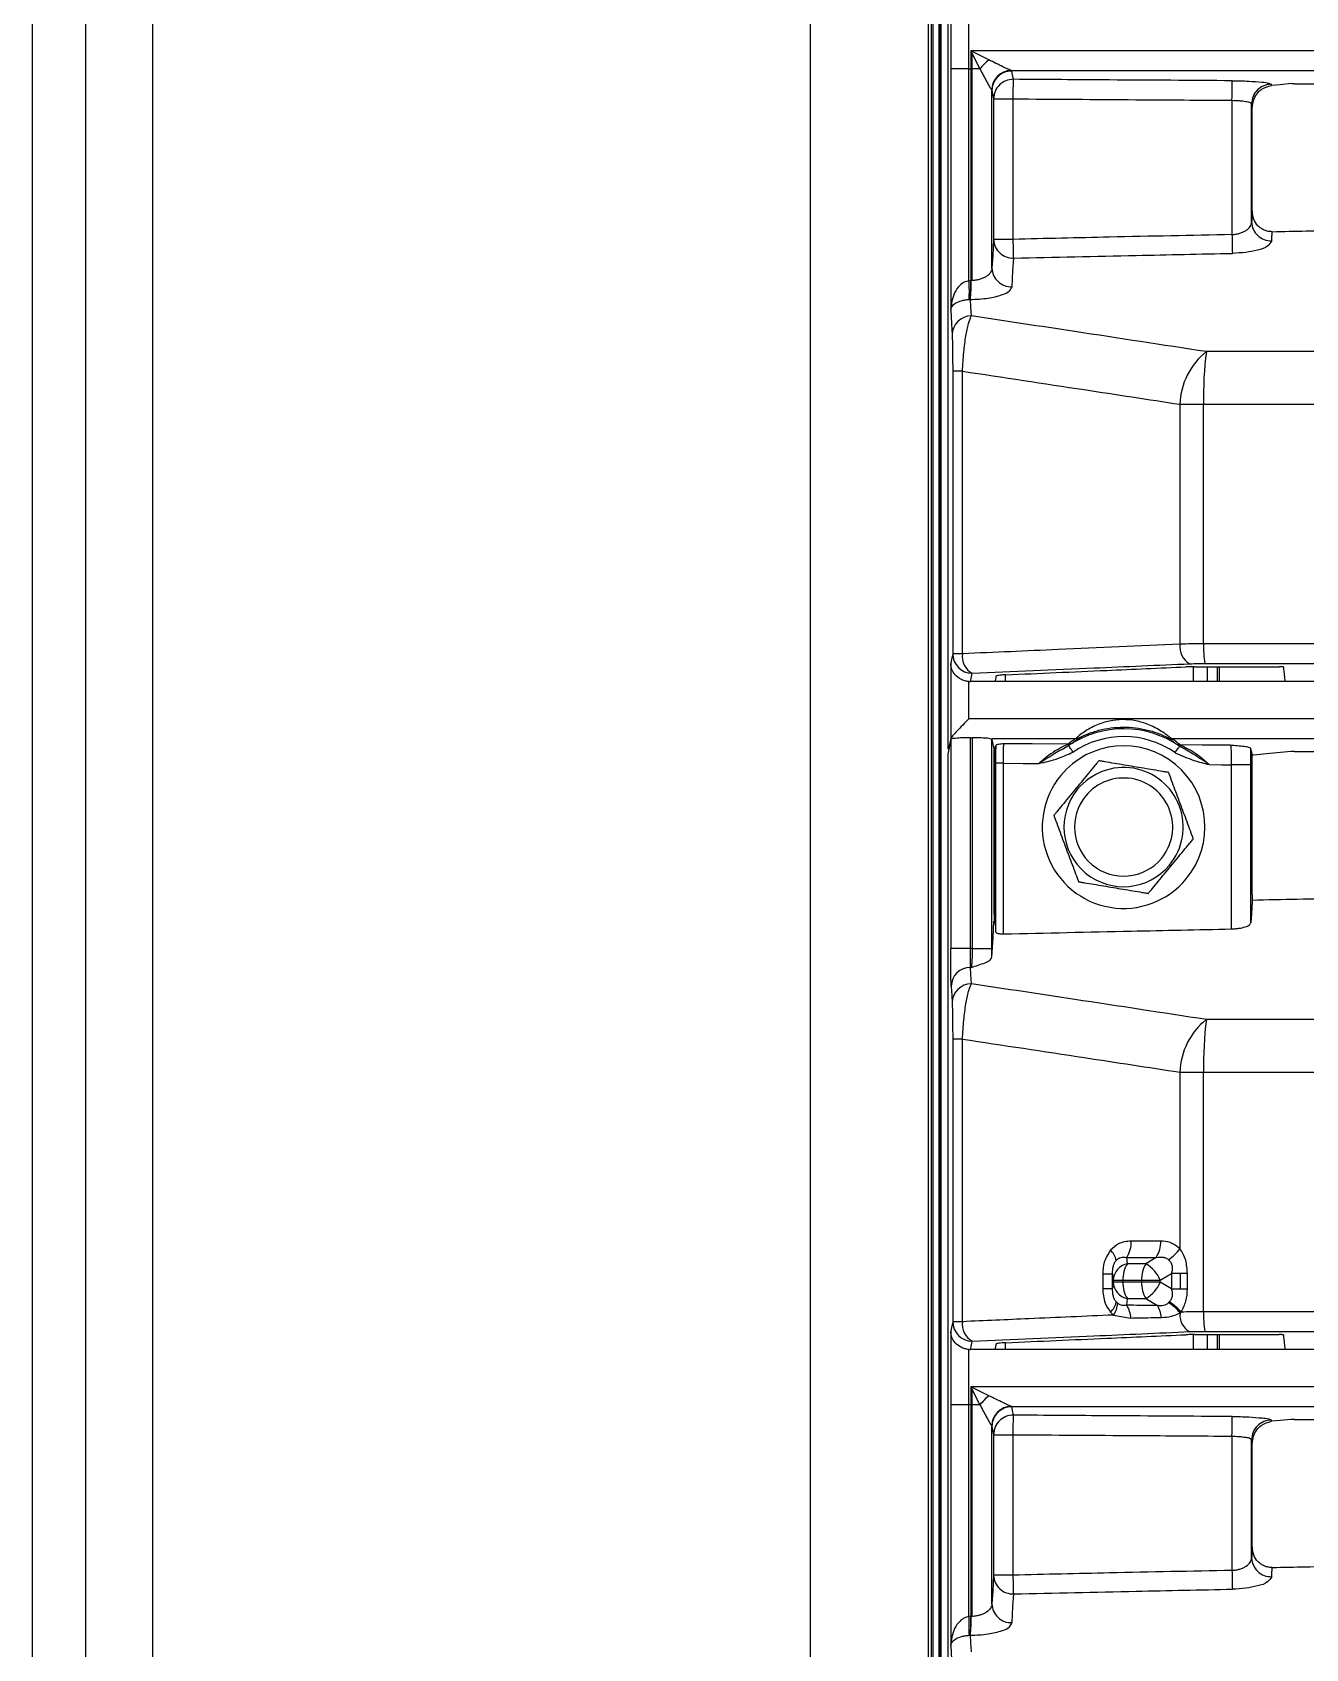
# Model space of a CAD drawing. Header units: millimetres. Extents: x -356 to 237, y 0 to 365.
# Drawn here: x 109.955 to 113.196, y 17.627 to 21.741 of the extents above; entities that cross this region are included whole.
import ezdxf

# ---------------------------------------------------------------- set-up
doc = ezdxf.new("R2010")
doc.units = ezdxf.units.MM

msp = doc.modelspace()

# ---------------------------------------------------------------- linework, layer by layer
at = {"color": 7, "linetype": 'Continuous', "lineweight": 25}
for p, q in [((111.9359, 10.1015), (111.9359, 24.613)), ((112.2351, 24.613), (112.2351, 10.1015)), ((112.2436, 10.1015), (112.2436, 24.613)), ((112.2437, 10.1015), (112.2437, 24.613)), ((112.2477, 10.1015), (112.2477, 24.613)), ((112.2627, 24.613), (112.2627, 10.1015)), ((112.2652, 10.1015), (112.2652, 24.613)), ((112.2654, 10.1015), (112.2654, 24.613)), ((112.2675, 24.4127), (112.2675, 10.1015)), ((112.2852, 24.4118), (112.2852, 19.9184)), ((110.2612, 24.1694), (110.2612, 10.1015)), ((110.0916, 10.1015), (110.0916, 24.1081)), ((109.9553, 24.103), (109.9553, 10.1015)), ((109.9553, 24.103), (109.9553, 10.1015)), ((112.2927, 21.8345), (112.2927, 21.6482)), ((112.3388, 21.6482), (112.3388, 21.7889)), ((112.3438, 21.694), (112.3438, 21.6482)), ((112.3899, 21.6711), (112.3438, 21.694)), ((112.3438, 21.694), (112.3477, 21.6863)), ((112.3477, 21.6863), (112.3671, 21.6482)), ((112.3477, 21.6482), (112.3477, 21.6863)), ((112.2927, 21.6482), (112.2927, 21.0352)), ((112.3388, 21.6482), (112.2927, 21.6482)), ((112.3388, 21.6482), (112.3438, 21.6482)), ((112.3388, 21.1091), (112.3388, 21.6482)), ((112.3477, 21.6482), (112.3438, 21.6482)), ((112.3438, 21.6482), (112.3438, 21.1093)), ((112.3671, 21.6482), (112.3477, 21.6482)), ((112.3477, 21.1094), (112.3477, 21.6482)), ((113.1681, 21.6106), (118.7045, 21.6106)), ((112.3977, 21.1414), (112.3977, 21.5931)), ((112.4019, 21.572), (112.4019, 21.2145)), ((112.4019, 21.572), (112.4519, 21.572)), ((112.4519, 21.2145), (112.4519, 21.572)), ((113.0086, 21.5684), (113.0086, 21.2267)), ((113.0586, 21.2585), (113.0586, 21.5592)), ((113.0602, 21.5513), (113.063, 21.568)), ((113.0602, 21.2859), (113.0602, 21.5513)), ((112.4519, 21.2145), (112.4019, 21.2145)), ((112.3477, 21.1094), (112.3447, 21.1094)), ((112.3227, 20.8789), (112.2977, 20.8789)), ((112.2977, 20.8789), (112.2977, 20.1597)), ((112.3227, 20.1597), (112.3227, 20.8789)), ((112.8762, 20.7946), (112.8762, 20.1841)), ((112.8762, 20.7946), (112.9364, 20.7946)), ((112.9364, 20.1849), (112.9364, 20.7946)), ((112.3227, 20.1597), (112.2977, 20.1597)), ((112.2927, 20.1346), (112.2927, 19.9442)), ((112.9108, 20.0887), (112.9108, 20.1268)), ((112.9129, 20.1268), (113.1288, 20.1268)), ((112.9454, 20.1268), (112.9454, 20.0887)), ((112.9714, 20.0887), (112.9714, 20.1268)), ((112.9768, 20.0887), (112.9768, 20.1268)), ((112.3388, 19.994), (112.3388, 20.0889)), ((112.4052, 20.0887), (112.3431, 20.0887)), ((113.1432, 20.0887), (112.4052, 20.0887)), ((112.4311, 20.106), (112.4311, 20.0887)), ((113.2242, 20.0887), (113.1432, 20.0887)), ((112.2927, 19.9417), (112.2852, 19.904)), ((112.2852, 19.9184), (112.2871, 19.9165)), ((112.2877, 19.9165), (112.2871, 19.9165)), ((112.2927, 19.9442), (112.2927, 19.9442)), ((112.2927, 19.9417), (112.2927, 19.4093)), ((112.3427, 19.4093), (112.3427, 19.946)), ((112.3427, 19.946), (112.3477, 19.946)), ((112.3477, 19.946), (112.3477, 19.4095)), ((112.397, 19.9442), (112.6118, 19.9442)), ((112.3977, 19.4095), (112.3977, 19.9417)), ((112.3977, 19.9417), (112.4031, 19.9145)), ((112.4052, 19.9163), (112.4027, 19.9163)), ((112.4031, 19.4971), (112.4031, 19.9145)), ((112.4052, 19.9145), (112.4031, 19.9145)), ((112.4052, 19.4972), (112.4052, 19.9163)), ((112.6019, 19.9325), (112.6207, 19.9462)), ((112.8453, 19.9462), (112.8662, 19.9308)), ((112.2852, 19.904), (112.2852, 14.8184)), ((112.4269, 19.8809), (112.4069, 19.8809)), ((112.4069, 19.8809), (112.4069, 19.452)), ((112.4269, 19.4466), (112.4269, 19.8809)), ((113.0568, 19.8772), (113.0068, 19.8772)), ((113.0068, 19.8772), (113.0068, 19.4593)), ((113.0568, 19.4752), (113.0568, 19.8772)), ((113.0602, 19.5478), (113.0602, 19.9017)), ((113.1681, 19.9106), (118.7045, 19.9106)), ((112.4028, 19.478), (112.4054, 19.478)), ((112.4052, 19.4972), (112.4031, 19.4971)), ((112.3427, 19.4093), (112.2927, 19.4093)), ((112.3477, 19.4095), (112.3427, 19.4093)), ((112.3477, 19.4095), (112.3977, 19.4095)), ((112.3227, 19.1789), (112.2977, 19.1789)), ((112.2977, 19.1789), (112.2977, 18.4597)), ((112.3227, 18.4597), (112.3227, 19.1789)), ((112.8762, 19.0946), (112.8762, 18.6454)), ((112.8762, 19.0946), (112.9364, 19.0946)), ((112.9364, 18.4849), (112.9364, 19.0946)), ((112.8271, 18.665), (112.7521, 18.665)), ((112.7407, 18.623), (112.8157, 18.623)), ((112.7423, 18.6071), (112.7407, 18.623)), ((112.7897, 18.6071), (112.7423, 18.6071)), ((112.8157, 18.623), (112.7897, 18.6071)), ((112.6795, 18.5811), (112.6795, 18.5445)), ((112.6795, 18.5811), (112.7044, 18.5811)), ((112.7044, 18.5811), (112.706, 18.5652)), ((112.7044, 18.5445), (112.7044, 18.5811)), ((112.706, 18.5604), (112.7044, 18.5445)), ((112.706, 18.5652), (112.7309, 18.5652)), ((112.706, 18.5652), (112.706, 18.5604)), ((112.7309, 18.5604), (112.706, 18.5604)), ((112.7309, 18.5652), (112.7783, 18.5652)), ((112.7309, 18.5604), (112.7309, 18.5652)), ((112.7783, 18.5604), (112.7309, 18.5604)), ((112.7783, 18.5652), (112.826, 18.5652)), ((112.7783, 18.5652), (112.7783, 18.5604)), ((112.826, 18.5604), (112.7783, 18.5604)), ((112.826, 18.5652), (112.8543, 18.5825)), ((112.826, 18.5604), (112.826, 18.5652)), ((112.8543, 18.5431), (112.826, 18.5604)), ((112.8543, 18.5825), (112.8543, 18.5431)), ((112.877, 18.5825), (112.8543, 18.5825)), ((112.877, 18.5825), (112.877, 18.5431)), ((112.8952, 18.5825), (112.877, 18.5825)), ((112.8952, 18.5431), (112.8952, 18.5825)), ((112.6795, 18.5445), (112.7044, 18.5445)), ((112.7406, 18.5014), (112.7423, 18.5185)), ((112.7423, 18.5185), (112.7897, 18.5185)), ((112.7897, 18.5185), (112.8186, 18.5009)), ((112.8543, 18.5431), (112.877, 18.5431)), ((112.877, 18.5431), (112.8952, 18.5431)), ((112.707, 18.4766), (112.7512, 18.469)), ((112.2927, 18.4346), (112.2927, 18.2482)), ((112.3227, 18.4597), (112.2977, 18.4597)), ((112.4311, 18.406), (112.4311, 18.3887)), ((112.9108, 18.3887), (112.9108, 18.4268)), ((112.9129, 18.4268), (113.1288, 18.4268)), ((112.9454, 18.4268), (112.9454, 18.3887)), ((112.9714, 18.3887), (112.9714, 18.4268)), ((112.9768, 18.3887), (112.9768, 18.4268)), ((112.3388, 18.2482), (112.3388, 18.3889)), ((112.4052, 18.3887), (112.3431, 18.3887)), ((113.1432, 18.3887), (112.4052, 18.3887)), ((113.2242, 18.3887), (113.1432, 18.3887)), ((112.3438, 18.294), (112.3438, 18.2482)), ((112.3899, 18.2711), (112.3438, 18.294)), ((112.3438, 18.294), (112.3477, 18.2863)), ((112.3477, 18.2863), (112.3671, 18.2482)), ((112.3477, 18.2482), (112.3477, 18.2863)), ((112.2927, 18.2482), (112.2927, 17.6352)), ((112.3388, 18.2482), (112.2927, 18.2482)), ((112.3438, 18.2482), (112.3388, 18.2482)), ((112.3388, 17.7091), (112.3388, 18.2482)), ((112.3477, 18.2482), (112.3438, 18.2482)), ((112.3438, 18.2482), (112.3438, 17.7093)), ((112.3671, 18.2482), (112.3477, 18.2482)), ((112.3477, 17.7094), (112.3477, 18.2482)), ((112.3977, 17.7414), (112.3977, 18.1931)), ((113.1681, 18.2106), (118.7045, 18.2106)), ((112.4019, 18.172), (112.4019, 17.8145)), ((112.4019, 18.172), (112.4519, 18.172)), ((112.4519, 17.8145), (112.4519, 18.172)), ((113.0086, 18.1684), (113.0086, 17.8267)), ((113.0586, 17.8585), (113.0586, 18.1592)), ((113.0602, 18.1513), (113.063, 18.168)), ((113.0602, 17.886), (113.0602, 18.1513)), ((112.4519, 17.8145), (112.4019, 17.8145)), ((112.3477, 17.7094), (112.3447, 17.7094))]:
    msp.add_line(p, q, dxfattribs=at)
at = {"color": 7, "linetype": 'Continuous', "lineweight": 25, "flags": 128}
for points in [[(118.7045, 21.694), (116.5824, 21.694), (114.4617, 21.694), (112.3438, 21.694)], [(112.4467, 21.6442), (114.5304, 21.6442), (116.6168, 21.6442), (118.7045, 21.6442)], [(112.4522, 21.6218), (112.4498, 21.6336), (112.448, 21.6429)], [(112.4519, 21.572), (112.4519, 21.5812), (112.452, 21.5901), (112.452, 21.5984), (112.4521, 21.6057), (112.4521, 21.612), (112.4522, 21.6168), (112.4522, 21.6201), (112.4522, 21.6218)], [(113.0086, 21.5684), (113.0087, 21.5776), (113.0087, 21.5865), (113.0088, 21.5948), (113.0088, 21.6022), (113.0088, 21.6084), (113.0089, 21.6133), (113.0089, 21.6166), (113.0089, 21.6182)], [(113.1589, 21.6108), (113.1312, 21.6081), (113.1095, 21.6061)], [(112.3977, 21.5931), (112.4, 21.5813), (112.4019, 21.572)], [(112.4019, 21.2145), (112.3995, 21.1736), (112.3977, 21.1414)], [(112.453, 21.1666), (112.4529, 21.1696), (112.4528, 21.1736), (112.4527, 21.1787), (112.4525, 21.1847), (112.4524, 21.1915), (112.4522, 21.1988), (112.452, 21.2065), (112.4519, 21.2145)], [(112.4487, 21.0936), (112.4511, 21.1345), (112.453, 21.1666)], [(112.2927, 21.0352), (112.2947, 20.9997), (112.2963, 20.9718)], [(112.3452, 21.0196), (112.3439, 21.0431), (112.3428, 21.0615)], [(118.7045, 20.9286), (117.0902, 20.9286), (115.4766, 20.9286), (114.2095, 20.9286), (112.9434, 20.9286)], [(112.9364, 20.7946), (114.8575, 20.7946), (116.7805, 20.7946), (118.7045, 20.7946)], [(112.2977, 20.1597), (112.2949, 20.1456), (112.2927, 20.1346)], [(118.7045, 20.1849), (116.7804, 20.1849), (114.8574, 20.1849), (112.9364, 20.1849)], [(112.9396, 20.135), (114.8595, 20.1351), (116.7815, 20.1351), (118.7045, 20.1351)], [(112.3431, 20.0887), (112.3455, 20.1006), (112.3474, 20.1099)], [(118.7045, 19.994), (116.5808, 19.994), (114.4584, 19.994), (112.3388, 19.994)], [(112.2927, 19.9442), (112.2896, 19.9287), (112.2871, 19.9165)], [(112.5913, 19.9296), (112.4998, 19.9302), (112.4279, 19.9307)], [(112.604, 19.9096), (112.6019, 19.9128), (112.5998, 19.9159), (112.5979, 19.9187), (112.5962, 19.9212), (112.5948, 19.9233), (112.5938, 19.9248), (112.5931, 19.9258), (112.5929, 19.9262)], [(112.854, 19.9442), (114.8024, 19.9442), (116.7529, 19.9442), (118.7045, 19.9442)], [(112.8637, 19.9079), (112.8659, 19.9111), (112.868, 19.9142), (112.87, 19.917), (112.8717, 19.9195), (112.8731, 19.9215), (112.8742, 19.9231), (112.8749, 19.924), (112.8751, 19.9244)], [(113.005, 19.927), (112.9331, 19.9274), (112.8767, 19.9278)], [(112.4269, 19.8809), (112.4773, 19.8805), (112.5169, 19.8803)], [(112.9504, 19.8775), (112.982, 19.8773), (113.0068, 19.8772)], [(113.1589, 19.9108), (113.1052, 19.9057), (113.063, 19.9017)], [(113.0599, 19.5286), (113.0582, 19.4987), (113.0568, 19.4752)], [(112.3976, 19.3876), (112.4005, 19.4382), (112.4028, 19.478)], [(112.4054, 19.478), (112.4063, 19.4635), (112.4069, 19.452)], [(112.3452, 19.3196), (112.3439, 19.3431), (112.3428, 19.3615)], [(112.2939, 19.3136), (112.2953, 19.2902), (112.2963, 19.2718)], [(118.7045, 19.2286), (117.0902, 19.2286), (115.4766, 19.2286), (114.2095, 19.2286), (112.9434, 19.2286)], [(112.9364, 19.0946), (114.8575, 19.0946), (116.7805, 19.0946), (118.7045, 19.0946)], [(118.7045, 18.4849), (116.7804, 18.4849), (114.8574, 18.4849), (112.9364, 18.4849)], [(112.2977, 18.4597), (112.2949, 18.4456), (112.2927, 18.4346)], [(112.9396, 18.4351), (114.8595, 18.4351), (116.7815, 18.4351), (118.7045, 18.4351)], [(112.3431, 18.3887), (112.3455, 18.4006), (112.3474, 18.4099)], [(112.4079, 18.4026), (112.4064, 18.3948), (112.4052, 18.3887)], [(118.7045, 18.294), (116.5824, 18.294), (114.4617, 18.294), (112.3438, 18.294)], [(112.4467, 18.2442), (114.5304, 18.2442), (116.6168, 18.2442), (118.7045, 18.2442)], [(112.4522, 18.2218), (112.4498, 18.2336), (112.448, 18.2429)], [(112.3977, 18.1931), (112.4, 18.1813), (112.4019, 18.172)], [(112.4519, 18.172), (112.4519, 18.1812), (112.452, 18.1901), (112.452, 18.1984), (112.4521, 18.2057), (112.4521, 18.212), (112.4522, 18.2168), (112.4522, 18.2201), (112.4522, 18.2218)], [(113.0086, 18.1684), (113.0087, 18.1776), (113.0087, 18.1866), (113.0088, 18.1948), (113.0088, 18.2022), (113.0088, 18.2084), (113.0089, 18.2133), (113.0089, 18.2166), (113.0089, 18.2182)], [(113.1589, 18.2108), (113.1312, 18.2081), (113.1095, 18.2061)], [(112.4019, 17.8145), (112.3995, 17.7736), (112.3977, 17.7414)], [(112.453, 17.7666), (112.4529, 17.7696), (112.4528, 17.7736), (112.4527, 17.7787), (112.4525, 17.7847), (112.4524, 17.7915), (112.4522, 17.7988), (112.452, 17.8065), (112.4519, 17.8145)], [(112.4487, 17.6936), (112.4511, 17.7345), (112.453, 17.7666)], [(112.3452, 17.6196), (112.3439, 17.6431), (112.3428, 17.6615)], [(112.2927, 17.6352), (112.2947, 17.5997), (112.2963, 17.5718)]]:
    msp.add_lwpolyline(points, dxfattribs=at)
at = {"color": 7, "linetype": 'Continuous', "lineweight": 25}
for centre, radius, start, end in [((112.4957, 21.5429), 0.1663, 129.5229, 140.683), ((112.4474, 21.5938), 0.0504, 90.8533, 179.3197), ((112.4476, 21.5929), 0.05, 89.6126, 179.7939), ((112.4519, 21.5718), 0.05, 89.6233, 179.7886), ((113.1086, 21.5591), 0.05, 89.6529, 179.7991), ((113.1079, 21.2599), 0.0493, 181.6347, 271.983), ((112.4512, 21.2159), 0.0493, 181.6501, 272.1047), ((267.2502, 24.425), 154.2748, 181.187878, 181.205654), ((112.0568, 21.0816), 0.2834, 355.9186, 5.5654), ((112.0601, 21.0965), 0.284, 352.922, 2.5877), ((111.9796, 21.0997), 0.3652, 353.9972, 1.5152), ((112.4469, 21.1429), 0.0493, 181.6509, 272.0983), ((112.3455, 20.9704), 0.0492, 90.3614, 178.4265), ((113.0524, 20.7902), 0.1762, 128.2054, 178.5441), ((113.8127, 20.8164), 0.8766, 172.6413, 181.4195), ((112.3477, 20.1599), 0.05, 180.2019, 269.6197), ((112.3719, 20.1531), 0.0497, 172.3367, 240.3477), ((112.9255, 20.1775), 0.0497, 172.3817, 240.3547), ((113.1551, 20.1738), 0.219, 177.117, 190.2044), ((112.7327, 19.7185), 0.2503, 55.3198, 123.9524), ((112.7327, 19.7185), 0.207, 320.4743, 140.4724), ((112.5916, 19.9493), 0.0197, 269.0556, 301.2758), ((112.7327, 19.7185), 0.2304, 55.3239, 123.9492), ((112.6121, 19.9638), 0.0196, 268.9568, 295.9863), ((112.8539, 19.9638), 0.0196, 243.92, 270.32), ((112.8766, 19.9475), 0.0198, 238.0364, 270.2078), ((112.7327, 19.7185), 0.207, 140.4729, 320.4739), ((112.7327, 19.7185), 0.1517, 320.4718, 140.4744), ((112.7327, 19.7185), 0.125, 320.4714, 140.474), ((112.7327, 19.7185), 0.1517, 140.4737, 320.4725), ((112.7327, 19.7185), 0.125, 140.4731, 320.4723), ((109.3406, 15.8537), 5.1399, 50.4177, 50.4651), ((109.2342, 15.2311), 5.6878, 50.4889, 50.5317), ((112.3431, 19.3123), 0.0492, 90.3599, 178.4309), ((112.3455, 19.2704), 0.0492, 90.3614, 178.4265), ((113.0523, 19.0902), 0.1762, 128.2014, 178.5465), ((113.8126, 19.1164), 0.8764, 172.6405, 181.4201), ((112.661, 18.6032), 0.0545, 13.1993, 44.8985), ((112.6806, 18.6619), 0.0716, 327.1569, 2.4739), ((112.7556, 18.6619), 0.0716, 327.1369, 2.4821), ((112.7755, 18.721), 0.1259, 304.6982, 323.0804), ((112.7524, 18.5616), 0.0466, 102.605, 175.6115), ((112.8024, 18.5683), 0.0716, 147.1491, 182.4758), ((112.8499, 18.5683), 0.0716, 147.143, 182.4759), ((112.7412, 18.5284), 0.0925, 23.4347, 58.3453), ((112.7525, 18.564), 0.0466, 184.3991, 257.3845), ((112.8025, 18.5573), 0.0716, 177.5327, 212.8424), ((112.8499, 18.5573), 0.0716, 177.5326, 212.8485), ((112.7412, 18.5972), 0.0925, 301.6653, 336.5548), ((112.661, 18.5224), 0.0545, 315.1055, 346.7967), ((112.6608, 18.5101), 0.0571, 324.0014, 356.2714), ((112.6862, 18.4656), 0.0651, 2.941, 33.3132), ((112.7655, 18.4659), 0.0636, 4.1088, 33.3855), ((112.7812, 18.4052), 0.1224, 38.9734, 57.2588), ((112.7735, 18.393), 0.1394, 40.8538, 57.1383), ((112.9245, 18.4766), 0.0485, 173.4472, 240.9196), ((113.1551, 18.4738), 0.219, 177.117, 190.2044), ((112.3477, 18.4599), 0.05, 180.2019, 269.6197), ((112.3719, 18.4531), 0.0497, 172.3367, 240.3477), ((112.4958, 18.1428), 0.1664, 129.5279, 140.678), ((112.4474, 18.1938), 0.0504, 90.8533, 179.3197), ((112.4476, 18.1929), 0.05, 89.6148, 179.7971), ((112.4519, 18.1718), 0.05, 89.6148, 179.7917), ((113.1086, 18.1591), 0.05, 89.6551, 179.7969), ((113.1079, 17.8599), 0.0493, 181.64, 271.9721), ((112.4512, 17.8159), 0.0493, 181.6498, 272.0994), ((474.6058, 25.356), 361.6756, 181.192857, 181.20044), ((112.4469, 17.7429), 0.0493, 181.6509, 272.0983), ((112.0568, 17.6816), 0.2833, 355.9179, 5.5661), ((112.0602, 17.6965), 0.284, 352.9206, 2.5886), ((111.9796, 17.6997), 0.3652, 353.9972, 1.5152)]:
    msp.add_arc(centre, radius, start, end, dxfattribs=at)
for points, knots in [([(112.3671, 21.6482), (112.3726, 21.6376), (112.3808, 21.6218), (112.3904, 21.6048), (112.3948, 21.5973), (112.3964, 21.5952), (112.397, 21.5944)], [0, 0, 0, 0, 0.581319, 0.868006, 0.95326, 1, 1, 1, 1]), ([(112.4467, 21.6442), (112.4457, 21.6446), (112.4432, 21.6456), (112.4362, 21.6488), (112.4182, 21.6572), (112.4018, 21.6653), (112.3899, 21.6711)], [0, 0, 0, 0, 0.048809, 0.129523, 0.365493, 1, 1, 1, 1]), ([(112.448, 21.6429), (112.4478, 21.6432), (112.4475, 21.6437), (112.447, 21.644), (112.4467, 21.6442)], [0, 0, 0, 0, 0.459628, 1, 1, 1, 1]), ([(113.0089, 21.6182), (112.905, 21.6189), (112.7194, 21.62), (112.5338, 21.6212), (112.4522, 21.6218)], [0, 0, 0, 0, 0.560002, 1, 1, 1, 1]), ([(113.0089, 21.6182), (113.023, 21.6181), (113.0486, 21.6179), (113.0795, 21.6149), (113.0995, 21.6139), (113.1068, 21.6101), (113.1089, 21.609)], [0, 0, 0, 0, 0.418846, 0.758959, 0.930653, 1, 1, 1, 1]), ([(113.063, 21.568), (113.0656, 21.5736), (113.0703, 21.5842), (113.0855, 21.5996), (113.1002, 21.6036), (113.1095, 21.6061)], [0, 0, 0, 0, 0.292632, 0.549822, 1, 1, 1, 1]), ([(113.1095, 21.6061), (113.1094, 21.6066), (113.1092, 21.6076), (113.109, 21.6086), (113.1089, 21.609)], [0, 0, 0, 0, 0.560976, 1, 1, 1, 1]), ([(113.1681, 21.6106), (113.1665, 21.6106), (113.1635, 21.6106), (113.1604, 21.6107), (113.1589, 21.6108)], [0, 0, 0, 0, 0.505522, 1, 1, 1, 1]), ([(112.397, 21.5944), (112.3972, 21.5942), (112.3975, 21.5938), (112.3976, 21.5933), (112.3977, 21.5931)], [0, 0, 0, 0, 0.599877, 1, 1, 1, 1]), ([(112.4519, 21.572), (112.5558, 21.5713), (112.7414, 21.5701), (112.9269, 21.5689), (113.0086, 21.5684)], [0, 0, 0, 0, 0.560002, 1, 1, 1, 1]), ([(113.0086, 21.5684), (113.0147, 21.5682), (113.0238, 21.5679), (113.0356, 21.5668), (113.0447, 21.5652), (113.0533, 21.5643), (113.0573, 21.5604), (113.0586, 21.5592)], [0, 0, 0, 0, 0.356683, 0.527643, 0.683076, 0.899329, 1, 1, 1, 1]), ([(113.0586, 21.5592), (113.0589, 21.5577), (113.0594, 21.5551), (113.0599, 21.5524), (113.0602, 21.5513)], [0, 0, 0, 0, 0.559537, 1, 1, 1, 1]), ([(113.0602, 21.2859), (113.0599, 21.2808), (113.0593, 21.2717), (113.0588, 21.2625), (113.0586, 21.2585)], [0, 0, 0, 0, 0.560021, 1, 1, 1, 1]), ([(113.1109, 21.234), (113.1075, 21.2341), (113.1008, 21.2344), (113.091, 21.2375), (113.0821, 21.2424), (113.0719, 21.2512), (113.0623, 21.2657), (113.0609, 21.2792), (113.0602, 21.2859)], [0, 0, 0, 0, 0.125305, 0.250776, 0.376079, 0.501232, 0.750567, 1, 1, 1, 1]), ([(113.0086, 21.2267), (113.012, 21.227), (113.0189, 21.2275), (113.0285, 21.2298), (113.0373, 21.2331), (113.0465, 21.2383), (113.0558, 21.2462), (113.0577, 21.2546), (113.0586, 21.2585)], [0, 0, 0, 0, 0.161249, 0.322112, 0.462255, 0.599953, 0.820483, 1, 1, 1, 1]), ([(113.1096, 21.2106), (113.1098, 21.215), (113.1103, 21.2228), (113.1107, 21.2306), (113.1109, 21.234)], [0, 0, 0, 0, 0.559931, 1, 1, 1, 1]), ([(113.1109, 21.234), (113.1684, 21.2352), (113.271, 21.2372), (113.3736, 21.2392), (113.4188, 21.2401)], [0, 0, 0, 0, 0.5600009, 1, 1, 1, 1]), ([(113.0086, 21.2267), (112.9047, 21.2245), (112.7191, 21.2206), (112.5335, 21.2164), (112.4519, 21.2145)], [0, 0, 0, 0, 0.560004, 1, 1, 1, 1]), ([(113.1096, 21.2106), (113.1066, 21.206), (113.0985, 21.1932), (113.0725, 21.1868), (113.0427, 21.1803), (113.0211, 21.1794), (113.0096, 21.1788)], [0, 0, 0, 0, 0.146712, 0.407489, 0.685523, 1, 1, 1, 1]), ([(112.453, 21.1666), (112.5569, 21.169), (112.7424, 21.1732), (112.928, 21.1771), (113.0096, 21.1788)], [0, 0, 0, 0, 0.559996, 1, 1, 1, 1]), ([(112.3388, 21.1091), (112.3349, 21.1081), (112.3265, 21.106), (112.3133, 21.0959), (112.2972, 21.0732), (112.2945, 21.0502), (112.2927, 21.0352)], [0, 0, 0, 0, 0.129241, 0.272907, 0.52382, 1, 1, 1, 1]), ([(112.3438, 21.1093), (112.3429, 21.1093), (112.3412, 21.1093), (112.3395, 21.1092), (112.3388, 21.1091)], [0, 0, 0, 0, 0.55988, 1, 1, 1, 1]), ([(112.3447, 21.1094), (112.3445, 21.1094), (112.3442, 21.1093), (112.3439, 21.1093), (112.3438, 21.1093)], [0, 0, 0, 0, 0.559754, 1, 1, 1, 1]), ([(112.3977, 21.1414), (112.3975, 21.1401), (112.3974, 21.1383), (112.3969, 21.1366), (112.3967, 21.1361), (112.3967, 21.136), (112.3964, 21.134), (112.3927, 21.128), (112.3858, 21.1212), (112.3764, 21.116), (112.3676, 21.1127), (112.358, 21.1103), (112.3511, 21.1097), (112.3477, 21.1094)], [0, 0, 0, 0, 0.063927, 0.080848, 0.085369, 0.086987, 0.087209, 0.180692, 0.400994, 0.538565, 0.678322, 0.839044, 1, 1, 1, 1]), ([(112.3428, 21.0615), (112.358, 21.0621), (112.3857, 21.0632), (112.4184, 21.0713), (112.4418, 21.0799), (112.4468, 21.0898), (112.4487, 21.0936)], [0, 0, 0, 0, 0.392444, 0.717173, 0.89306, 1, 1, 1, 1]), ([(112.2927, 21.0352), (112.2935, 21.0382), (112.2955, 21.0453), (112.3061, 21.0533), (112.3177, 21.058), (112.3295, 21.0607), (112.336, 21.0612), (112.3394, 21.0615)], [0, 0, 0, 0, 0.163452, 0.374421, 0.655201, 0.822123, 1, 1, 1, 1]), ([(112.3394, 21.0615), (112.3399, 21.0615), (112.3407, 21.0615), (112.3416, 21.0615), (112.3419, 21.0615)], [0, 0, 0, 0, 0.561111, 1, 1, 1, 1]), ([(112.3419, 21.0615), (112.3421, 21.0615), (112.3424, 21.0615), (112.3427, 21.0615), (112.3428, 21.0615)], [0, 0, 0, 0, 0.5597754, 1, 1, 1, 1]), ([(112.3227, 20.8789), (112.3236, 20.8951), (112.3252, 20.9253), (112.3307, 20.9657), (112.3361, 20.9969), (112.3427, 21.0132), (112.3452, 21.0196)], [0, 0, 0, 0, 0.339821, 0.632793, 0.85562, 1, 1, 1, 1]), ([(112.9434, 20.9286), (112.8317, 20.9457), (112.6324, 20.9762), (112.433, 21.0064), (112.3452, 21.0196)], [0, 0, 0, 0, 0.560012, 1, 1, 1, 1]), ([(112.2963, 20.9718), (112.2966, 20.9667), (112.2971, 20.9533), (112.2974, 20.9317), (112.2977, 20.9058), (112.2977, 20.8882), (112.2977, 20.8789)], [0, 0, 0, 0, 0.165353, 0.431278, 0.699596, 1, 1, 1, 1]), ([(112.3227, 20.8789), (112.426, 20.8633), (112.6106, 20.8353), (112.795, 20.8071), (112.8762, 20.7946)], [0, 0, 0, 0, 0.559991, 1, 1, 1, 1]), ([(112.8762, 20.1841), (112.7729, 20.1795), (112.5884, 20.1713), (112.4039, 20.1632), (112.3227, 20.1597)], [0, 0, 0, 0, 0.559998, 1, 1, 1, 1]), ([(112.9364, 20.1849), (112.9261, 20.1848), (112.9061, 20.1848), (112.886, 20.1843), (112.8762, 20.1841)], [0, 0, 0, 0, 0.513008, 1, 1, 1, 1]), ([(112.3388, 20.0889), (112.3354, 20.0894), (112.3284, 20.0904), (112.3161, 20.0954), (112.3039, 20.1047), (112.2946, 20.1191), (112.2933, 20.1295), (112.2927, 20.1346)], [0, 0, 0, 0, 0.1481201, 0.2986219, 0.5583038, 0.7868014, 1, 1, 1, 1]), ([(112.3474, 20.1099), (112.4507, 20.1144), (112.6352, 20.1225), (112.8197, 20.1307), (112.9009, 20.1343)], [0, 0, 0, 0, 0.560001, 1, 1, 1, 1]), ([(112.4329, 20.1061), (112.5185, 20.1099), (112.6713, 20.1166), (112.8241, 20.1234), (112.8914, 20.1264)], [0, 0, 0, 0, 0.559997, 1, 1, 1, 1]), ([(112.9129, 20.1268), (112.9092, 20.1268), (112.902, 20.1268), (112.8949, 20.1265), (112.8914, 20.1264)], [0, 0, 0, 0, 0.5128841, 1, 1, 1, 1]), ([(112.9009, 20.1343), (112.9079, 20.1345), (112.9208, 20.135), (112.9337, 20.135), (112.9396, 20.135)], [0, 0, 0, 0, 0.544657, 1, 1, 1, 1]), ([(113.1395, 20.1259), (113.1394, 20.126), (113.139, 20.1262), (113.1379, 20.1263), (113.1364, 20.1265), (113.1345, 20.1267), (113.132, 20.1268), (113.1301, 20.1268), (113.1288, 20.1268)], [0, 0, 0, 0, 0.039491, 0.11795, 0.3056, 0.463994, 0.638263, 1, 1, 1, 1]), ([(113.1395, 20.1259), (113.1399, 20.1217), (113.1406, 20.1147), (113.1415, 20.1051), (113.1424, 20.0969), (113.1429, 20.0915), (113.1432, 20.0887)], [0, 0, 0, 0, 0.340034, 0.559976, 0.780057, 1, 1, 1, 1]), ([(112.3388, 20.0889), (112.3396, 20.0889), (112.3411, 20.0888), (112.3425, 20.0888), (112.3431, 20.0887)], [0, 0, 0, 0, 0.559905, 1, 1, 1, 1]), ([(112.4079, 20.1026), (112.4074, 20.1), (112.4065, 20.0954), (112.4056, 20.0908), (112.4052, 20.0887)], [0, 0, 0, 0, 0.560096, 1, 1, 1, 1]), ([(112.4329, 20.1061), (112.4296, 20.106), (112.4236, 20.1057), (112.4161, 20.1048), (112.4108, 20.1043), (112.4087, 20.1031), (112.4079, 20.1026)], [0, 0, 0, 0, 0.388831, 0.71379, 0.897838, 1, 1, 1, 1]), ([(112.3388, 19.994), (112.3336, 19.9887), (112.3235, 19.9785), (112.3097, 19.9642), (112.3001, 19.9535), (112.2945, 19.9473), (112.2931, 19.945), (112.2927, 19.9442)], [0, 0, 0, 0, 0.328749, 0.632192, 0.878515, 0.962922, 1, 1, 1, 1]), ([(112.854, 19.9442), (112.8536, 19.9446), (112.8523, 19.9456), (112.8491, 19.9482), (112.8414, 19.954), (112.8242, 19.9659), (112.7977, 19.9798), (112.7641, 19.99), (112.7301, 19.9932), (112.6962, 19.9894), (112.6633, 19.9788), (112.6378, 19.965), (112.6221, 19.9534), (112.6151, 19.9477), (112.6126, 19.9451), (112.6118, 19.9442)], [0, 0, 0, 0, 0.006619, 0.017713, 0.047343, 0.115707, 0.252716, 0.383242, 0.509772, 0.635708, 0.76555, 0.897837, 0.960215, 0.985639, 1, 1, 1, 1]), ([(112.6207, 19.9462), (112.621, 19.9464), (112.6219, 19.9469), (112.6243, 19.9481), (112.6306, 19.9512), (112.6457, 19.9577), (112.6795, 19.9687), (112.7315, 19.9755), (112.7839, 19.9693), (112.8185, 19.9584), (112.8345, 19.9516), (112.8413, 19.9483), (112.844, 19.9469), (112.845, 19.9464), (112.8453, 19.9462)], [0, 0, 0, 0, 0.004382, 0.012728, 0.035563, 0.094058, 0.224889, 0.493074, 0.762749, 0.89771, 0.960702, 0.986144, 0.995266, 1, 1, 1, 1]), ([(112.3427, 19.946), (112.3359, 19.946), (112.323, 19.9459), (112.3075, 19.9445), (112.2972, 19.9441), (112.2936, 19.9422), (112.2927, 19.9417)], [0, 0, 0, 0, 0.404614, 0.761338, 0.935886, 1, 1, 1, 1]), ([(112.3977, 19.9417), (112.3961, 19.9424), (112.3902, 19.9448), (112.3785, 19.9449), (112.3635, 19.946), (112.353, 19.946), (112.3477, 19.946)], [0, 0, 0, 0, 0.099848, 0.377217, 0.682184, 1, 1, 1, 1]), ([(112.4052, 19.9163), (112.4056, 19.9183), (112.4062, 19.9217), (112.4069, 19.9251), (112.4072, 19.9266)], [0, 0, 0, 0, 0.5599683, 1, 1, 1, 1]), ([(112.4072, 19.9266), (112.4071, 19.9185), (112.4069, 19.9033), (112.4069, 19.8881), (112.4069, 19.8809)], [0, 0, 0, 0, 0.528602, 1, 1, 1, 1]), ([(112.4279, 19.9307), (112.4234, 19.93), (112.4172, 19.9291), (112.4101, 19.9283), (112.4079, 19.927), (112.4072, 19.9266)], [0, 0, 0, 0, 0.649747, 0.886063, 1, 1, 1, 1]), ([(112.4269, 19.8809), (112.4269, 19.8869), (112.4269, 19.8982), (112.4271, 19.9131), (112.4273, 19.9237), (112.4277, 19.929), (112.4279, 19.9307)], [0, 0, 0, 0, 0.363941, 0.678176, 0.900181, 1, 1, 1, 1]), ([(112.5913, 19.9296), (112.5908, 19.9293), (112.5893, 19.9286), (112.5852, 19.9266), (112.5748, 19.9214), (112.5579, 19.912), (112.5368, 19.8979), (112.5236, 19.8862), (112.5169, 19.8803)], [0, 0, 0, 0, 0.019654, 0.054136, 0.152964, 0.410553, 0.700884, 1, 1, 1, 1]), ([(112.5169, 19.8803), (112.5303, 19.8892), (112.555, 19.9055), (112.581, 19.9197), (112.5929, 19.9262)], [0, 0, 0, 0, 0.543252, 1, 1, 1, 1]), ([(112.6118, 19.9442), (112.6077, 19.9415), (112.6007, 19.9369), (112.5941, 19.9318), (112.5913, 19.9296)], [0, 0, 0, 0, 0.578103, 1, 1, 1, 1]), ([(112.5929, 19.9262), (112.5949, 19.9276), (112.5979, 19.9297), (112.6009, 19.9318), (112.6019, 19.9325)], [0, 0, 0, 0, 0.6764334, 1, 1, 1, 1]), ([(112.8767, 19.9278), (112.8728, 19.9309), (112.8655, 19.9367), (112.8576, 19.9419), (112.854, 19.9442)], [0, 0, 0, 0, 0.53905, 1, 1, 1, 1]), ([(112.8662, 19.9308), (112.8671, 19.9301), (112.8701, 19.9279), (112.8731, 19.9258), (112.8751, 19.9244)], [0, 0, 0, 0, 0.323404, 1, 1, 1, 1]), ([(112.9504, 19.8775), (112.9372, 19.8866), (112.9127, 19.9032), (112.8869, 19.9178), (112.8751, 19.9244)], [0, 0, 0, 0, 0.54329, 1, 1, 1, 1]), ([(112.9504, 19.8775), (112.9438, 19.8836), (112.9308, 19.8954), (112.9099, 19.9098), (112.8931, 19.9194), (112.8828, 19.9247), (112.8787, 19.9268), (112.8772, 19.9275), (112.8767, 19.9278)], [0, 0, 0, 0, 0.299099, 0.589463, 0.847045, 0.945906, 0.980342, 1, 1, 1, 1]), ([(113.0567, 19.9192), (113.055, 19.92), (113.0497, 19.9226), (113.0319, 19.9241), (113.0164, 19.9258), (113.005, 19.927)], [0, 0, 0, 0, 0.104198, 0.337531, 1, 1, 1, 1]), ([(113.005, 19.927), (113.0052, 19.9254), (113.0059, 19.92), (113.0062, 19.9094), (113.0067, 19.8945), (113.0068, 19.8832), (113.0068, 19.8772)], [0, 0, 0, 0, 0.100374, 0.322416, 0.636465, 1, 1, 1, 1]), ([(113.0602, 19.9017), (113.0595, 19.905), (113.0584, 19.9108), (113.0572, 19.9166), (113.0567, 19.9192)], [0, 0, 0, 0, 0.560093, 1, 1, 1, 1]), ([(113.0568, 19.8772), (113.0568, 19.8852), (113.0568, 19.8992), (113.0567, 19.9132), (113.0567, 19.9192)], [0, 0, 0, 0, 0.570627, 1, 1, 1, 1]), ([(112.5169, 19.8803), (112.5338, 19.8841), (112.5638, 19.891), (112.5918, 19.9039), (112.604, 19.9096)], [0, 0, 0, 0, 0.5614386, 1, 1, 1, 1]), ([(112.6697, 19.8873), (112.6695, 19.887), (112.6686, 19.886), (112.6668, 19.8837), (112.6637, 19.88), (112.6561, 19.8709), (112.6389, 19.85), (112.623, 19.8308), (112.6123, 19.8178)], [0, 0, 0, 0, 0.011182, 0.044046, 0.097538, 0.170182, 0.440692, 1, 1, 1, 1]), ([(112.8473, 19.8575), (112.8472, 19.8575), (112.8468, 19.8575), (112.8452, 19.8578), (112.8403, 19.8586), (112.8277, 19.8608), (112.7998, 19.8654), (112.7588, 19.8723), (112.7176, 19.8792), (112.6896, 19.8839), (112.6768, 19.8861), (112.6718, 19.8869), (112.6702, 19.8872), (112.6698, 19.8873), (112.6697, 19.8873)], [0, 0, 0, 0, 0.001739, 0.006944, 0.027499, 0.084777, 0.219382, 0.49858, 0.777445, 0.9139, 0.972089, 0.992941, 0.998227, 1, 1, 1, 1]), ([(112.8637, 19.9079), (112.8794, 19.9009), (112.9075, 19.8883), (112.9373, 19.8808), (112.9504, 19.8775)], [0, 0, 0, 0, 0.5585614, 1, 1, 1, 1]), ([(113.063, 19.9017), (113.0625, 19.9017), (113.0615, 19.9017), (113.0606, 19.9017), (113.0602, 19.9017)], [0, 0, 0, 0, 0.561372, 1, 1, 1, 1]), ([(113.1681, 19.9106), (113.1665, 19.9106), (113.1635, 19.9106), (113.1604, 19.9107), (113.1589, 19.9108)], [0, 0, 0, 0, 0.505524, 1, 1, 1, 1]), ([(112.9103, 19.6887), (112.9103, 19.6888), (112.9101, 19.6892), (112.9096, 19.6907), (112.9078, 19.6954), (112.9034, 19.7074), (112.8935, 19.7339), (112.8789, 19.7728), (112.8643, 19.8119), (112.8544, 19.8385), (112.8499, 19.8507), (112.8481, 19.8554), (112.8475, 19.857), (112.8474, 19.8574), (112.8473, 19.8575)], [0, 0, 0, 0, 0.001732, 0.006959, 0.027503, 0.084768, 0.219382, 0.498574, 0.777429, 0.913896, 0.972076, 0.992919, 0.998219, 1, 1, 1, 1]), ([(112.6123, 19.8178), (112.6016, 19.8048), (112.5858, 19.7856), (112.5685, 19.7647), (112.561, 19.7555), (112.5579, 19.7518), (112.5561, 19.7496), (112.5552, 19.7486), (112.555, 19.7483)], [0, 0, 0, 0, 0.56022, 0.830772, 0.90304, 0.956167, 0.988894, 1, 1, 1, 1]), ([(112.555, 19.7483), (112.5551, 19.7482), (112.5552, 19.7478), (112.5558, 19.7463), (112.5575, 19.7416), (112.562, 19.7297), (112.5719, 19.7032), (112.5864, 19.6642), (112.601, 19.6251), (112.611, 19.5985), (112.6155, 19.5864), (112.6173, 19.5816), (112.6178, 19.5801), (112.618, 19.5797), (112.618, 19.5796)], [0, 0, 0, 0, 0.001732, 0.006935, 0.027484, 0.08477, 0.219383, 0.498584, 0.777451, 0.913898, 0.97208, 0.992943, 0.998228, 1, 1, 1, 1]), ([(112.853, 19.6192), (112.8637, 19.6322), (112.8796, 19.6515), (112.8968, 19.6723), (112.9044, 19.6815), (112.9074, 19.6852), (112.9092, 19.6875), (112.9101, 19.6885), (112.9103, 19.6887)], [0, 0, 0, 0, 0.560186, 0.830765, 0.903036, 0.956165, 0.988877, 1, 1, 1, 1]), ([(112.7957, 19.5498), (112.7959, 19.55), (112.7967, 19.5511), (112.7986, 19.5533), (112.8016, 19.557), (112.8092, 19.5662), (112.8264, 19.5871), (112.8423, 19.6063), (112.853, 19.6192)], [0, 0, 0, 0, 0.011165, 0.044045, 0.097519, 0.170162, 0.440705, 1, 1, 1, 1]), ([(112.618, 19.5796), (112.6181, 19.5796), (112.6185, 19.5795), (112.6202, 19.5792), (112.6251, 19.5784), (112.6377, 19.5763), (112.6656, 19.5716), (112.7066, 19.5647), (112.7477, 19.5578), (112.7757, 19.5531), (112.7885, 19.551), (112.7935, 19.5501), (112.7952, 19.5499), (112.7956, 19.5498), (112.7957, 19.5498)], [0, 0, 0, 0, 0.001756, 0.00696, 0.027516, 0.084778, 0.219392, 0.498582, 0.777426, 0.913877, 0.972073, 0.992915, 0.998201, 1, 1, 1, 1]), ([(113.0602, 19.5478), (113.0602, 19.5457), (113.0602, 19.5417), (113.0601, 19.5363), (113.0601, 19.532), (113.06, 19.5296), (113.0599, 19.5286)], [0, 0, 0, 0, 0.327816, 0.622077, 0.853887, 1, 1, 1, 1]), ([(113.0601, 19.5329), (113.0983, 19.5337), (113.2179, 19.5362), (113.3375, 19.5385), (113.4188, 19.5401)], [0, 0, 0, 0, 0.319832, 1, 1, 1, 1]), ([(112.4031, 19.4971), (112.4031, 19.495), (112.4031, 19.4911), (112.403, 19.4856), (112.403, 19.4813), (112.4029, 19.4789), (112.4028, 19.478)], [0, 0, 0, 0, 0.327979, 0.621922, 0.853919, 1, 1, 1, 1]), ([(112.4054, 19.478), (112.4054, 19.479), (112.4053, 19.4814), (112.4052, 19.4857), (112.4052, 19.4911), (112.4052, 19.4951), (112.4052, 19.4972)], [0, 0, 0, 0, 0.145449, 0.376638, 0.671289, 1, 1, 1, 1]), ([(112.4269, 19.4466), (112.5352, 19.449), (112.7285, 19.4534), (112.9218, 19.4575), (113.0068, 19.4593)], [0, 0, 0, 0, 0.559996, 1, 1, 1, 1]), ([(113.0068, 19.4593), (113.0101, 19.4594), (113.0165, 19.4597), (113.0285, 19.461), (113.0405, 19.4638), (113.0525, 19.4676), (113.0557, 19.4731), (113.0568, 19.4752)], [0, 0, 0, 0, 0.17894, 0.354978, 0.657512, 0.873258, 1, 1, 1, 1]), ([(112.4069, 19.452), (112.4071, 19.4516), (112.4074, 19.4505), (112.4096, 19.4491), (112.4124, 19.448), (112.416, 19.4473), (112.4195, 19.4468), (112.4231, 19.4465), (112.4257, 19.4466), (112.4269, 19.4466)], [0, 0, 0, 0, 0.0672833, 0.1490602, 0.340859, 0.489341, 0.6529031, 0.8253496, 1, 1, 1, 1]), ([(112.2939, 19.3136), (112.2937, 19.319), (112.2932, 19.3332), (112.2929, 19.3559), (112.2927, 19.3824), (112.2927, 19.4001), (112.2927, 19.4093)], [0, 0, 0, 0, 0.169667, 0.443932, 0.710817, 1, 1, 1, 1]), ([(112.3427, 19.4093), (112.3426, 19.4041), (112.3424, 19.3942), (112.3423, 19.3805), (112.3423, 19.3698), (112.3427, 19.3638), (112.3428, 19.3615)], [0, 0, 0, 0, 0.3280114, 0.6227477, 0.8545722, 1, 1, 1, 1]), ([(112.3477, 19.4095), (112.3475, 19.4042), (112.3473, 19.3943), (112.3467, 19.3806), (112.3462, 19.3699), (112.3455, 19.3639), (112.3453, 19.3615)], [0, 0, 0, 0, 0.327383, 0.621932, 0.853862, 1, 1, 1, 1]), ([(112.3453, 19.3615), (112.3569, 19.3652), (112.3728, 19.3702), (112.3922, 19.3781), (112.3961, 19.3849), (112.3976, 19.3876)], [0, 0, 0, 0, 0.615603, 0.849845, 1, 1, 1, 1]), ([(112.3976, 19.3876), (112.3976, 19.3917), (112.3977, 19.3989), (112.3977, 19.4062), (112.3977, 19.4095)], [0, 0, 0, 0, 0.557107, 1, 1, 1, 1]), ([(112.3428, 19.3615), (112.3433, 19.3615), (112.3441, 19.3615), (112.3449, 19.3615), (112.3453, 19.3615)], [0, 0, 0, 0, 0.559937, 1, 1, 1, 1]), ([(112.3227, 19.1789), (112.3236, 19.1951), (112.3252, 19.2253), (112.3307, 19.2657), (112.3361, 19.2969), (112.3427, 19.3132), (112.3452, 19.3196)], [0, 0, 0, 0, 0.339821, 0.632793, 0.855589, 1, 1, 1, 1]), ([(112.9434, 19.2286), (112.8317, 19.2457), (112.6324, 19.2762), (112.433, 19.3064), (112.3452, 19.3196)], [0, 0, 0, 0, 0.5600125, 1, 1, 1, 1]), ([(112.2963, 19.2718), (112.2966, 19.2667), (112.2971, 19.2533), (112.2974, 19.2317), (112.2977, 19.2058), (112.2977, 19.1882), (112.2977, 19.1789)], [0, 0, 0, 0, 0.165404, 0.431278, 0.699596, 1, 1, 1, 1]), ([(112.3227, 19.1789), (112.426, 19.1633), (112.6106, 19.1353), (112.795, 19.1071), (112.8762, 19.0946)], [0, 0, 0, 0, 0.559991, 1, 1, 1, 1]), ([(112.6996, 18.6417), (112.6932, 18.6318), (112.6812, 18.6133), (112.68, 18.5913), (112.6795, 18.5811)], [0, 0, 0, 0, 0.533648, 1, 1, 1, 1]), ([(112.7521, 18.665), (112.7407, 18.6637), (112.7206, 18.6615), (112.706, 18.6477), (112.6996, 18.6417)], [0, 0, 0, 0, 0.565908, 1, 1, 1, 1]), ([(112.8762, 18.6454), (112.8682, 18.6516), (112.8536, 18.663), (112.8353, 18.6643), (112.8271, 18.665)], [0, 0, 0, 0, 0.550489, 1, 1, 1, 1]), ([(112.8952, 18.5825), (112.8944, 18.5938), (112.8933, 18.6107), (112.8852, 18.6317), (112.8792, 18.6409), (112.8762, 18.6454)], [0, 0, 0, 0, 0.505575, 0.758983, 1, 1, 1, 1]), ([(112.7044, 18.5811), (112.7047, 18.5879), (112.7051, 18.5975), (112.7093, 18.6092), (112.7126, 18.6136), (112.7141, 18.6157)], [0, 0, 0, 0, 0.551976, 0.7889, 1, 1, 1, 1]), ([(112.7141, 18.6157), (112.7158, 18.6174), (112.7191, 18.6207), (112.7283, 18.6248), (112.7357, 18.6237), (112.7407, 18.623)], [0, 0, 0, 0, 0.245427, 0.48581, 1, 1, 1, 1]), ([(112.8157, 18.623), (112.8219, 18.6238), (112.8306, 18.6248), (112.8414, 18.6218), (112.8454, 18.6189), (112.8472, 18.6175)], [0, 0, 0, 0, 0.557542, 0.789928, 1, 1, 1, 1]), ([(112.8472, 18.6175), (112.8493, 18.6152), (112.8536, 18.6106), (112.8565, 18.6017), (112.8568, 18.5921), (112.8552, 18.5858), (112.8543, 18.5825)], [0, 0, 0, 0, 0.243015, 0.49203, 0.72749, 1, 1, 1, 1]), ([(112.6795, 18.5445), (112.6804, 18.5316), (112.682, 18.5095), (112.6944, 18.4914), (112.6996, 18.4839)], [0, 0, 0, 0, 0.585526, 1, 1, 1, 1]), ([(112.7141, 18.5099), (112.7126, 18.512), (112.7093, 18.5164), (112.7051, 18.5281), (112.7047, 18.5378), (112.7044, 18.5445)], [0, 0, 0, 0, 0.21121, 0.448017, 1, 1, 1, 1]), ([(112.8543, 18.5431), (112.8551, 18.5401), (112.8566, 18.5343), (112.8567, 18.5255), (112.8545, 18.517), (112.8509, 18.5124), (112.8491, 18.51)], [0, 0, 0, 0, 0.26934, 0.504037, 0.751015, 1, 1, 1, 1]), ([(112.8789, 18.4841), (112.8838, 18.4933), (112.8936, 18.5117), (112.8947, 18.5326), (112.8952, 18.5431)], [0, 0, 0, 0, 0.494998, 1, 1, 1, 1]), ([(112.707, 18.4766), (112.6353, 18.4734), (112.5072, 18.4678), (112.3791, 18.4621), (112.3227, 18.4597)], [0, 0, 0, 0, 0.56, 1, 1, 1, 1]), ([(112.6996, 18.4839), (112.7009, 18.4824), (112.7033, 18.4799), (112.7059, 18.4776), (112.707, 18.4766)], [0, 0, 0, 0, 0.562111, 1, 1, 1, 1]), ([(112.7178, 18.5064), (112.7171, 18.507), (112.7157, 18.5081), (112.7146, 18.5094), (112.7141, 18.5099)], [0, 0, 0, 0, 0.5537537, 1, 1, 1, 1]), ([(112.7406, 18.5014), (112.7368, 18.5009), (112.731, 18.5001), (112.7232, 18.5028), (112.7197, 18.5051), (112.7178, 18.5064)], [0, 0, 0, 0, 0.4700438, 0.7184644, 1, 1, 1, 1]), ([(112.8186, 18.5009), (112.804, 18.501), (112.778, 18.5012), (112.7521, 18.5013), (112.7406, 18.5014)], [0, 0, 0, 0, 0.560151, 1, 1, 1, 1]), ([(112.8473, 18.5081), (112.8454, 18.5063), (112.8416, 18.5029), (112.8344, 18.5002), (112.8266, 18.4996), (112.8214, 18.5004), (112.8186, 18.5009)], [0, 0, 0, 0, 0.257288, 0.488814, 0.72419, 1, 1, 1, 1]), ([(112.8289, 18.4704), (112.8375, 18.4709), (112.8541, 18.472), (112.8691, 18.4789), (112.8763, 18.4822)], [0, 0, 0, 0, 0.52294, 1, 1, 1, 1]), ([(112.8491, 18.51), (112.8488, 18.5097), (112.8482, 18.509), (112.8476, 18.5084), (112.8473, 18.5081)], [0, 0, 0, 0, 0.562972, 1, 1, 1, 1]), ([(112.8763, 18.4822), (112.8768, 18.4825), (112.8777, 18.4832), (112.8785, 18.4838), (112.8789, 18.4841)], [0, 0, 0, 0, 0.557184, 1, 1, 1, 1]), ([(112.9364, 18.4849), (112.9266, 18.4848), (112.9075, 18.4848), (112.8883, 18.4843), (112.8789, 18.4841)], [0, 0, 0, 0, 0.511915, 1, 1, 1, 1]), ([(112.3388, 18.3889), (112.3354, 18.3894), (112.3284, 18.3904), (112.3161, 18.3954), (112.3039, 18.4047), (112.2946, 18.4191), (112.2933, 18.4295), (112.2927, 18.4346)], [0, 0, 0, 0, 0.1481201, 0.2986219, 0.5583038, 0.7868014, 1, 1, 1, 1]), ([(112.3474, 18.4099), (112.4507, 18.4144), (112.6352, 18.4225), (112.8197, 18.4307), (112.9009, 18.4343)], [0, 0, 0, 0, 0.560001, 1, 1, 1, 1]), ([(112.7512, 18.469), (112.7657, 18.4693), (112.7916, 18.4697), (112.8175, 18.4702), (112.8289, 18.4704)], [0, 0, 0, 0, 0.559902, 1, 1, 1, 1]), ([(112.9009, 18.4343), (112.9079, 18.4345), (112.9208, 18.435), (112.9337, 18.435), (112.9396, 18.4351)], [0, 0, 0, 0, 0.544657, 1, 1, 1, 1]), ([(112.4329, 18.4061), (112.4296, 18.406), (112.4236, 18.4057), (112.4161, 18.4048), (112.4108, 18.4043), (112.4087, 18.4031), (112.4079, 18.4026)], [0, 0, 0, 0, 0.388798, 0.713729, 0.897761, 1, 1, 1, 1]), ([(112.4329, 18.4061), (112.5185, 18.4099), (112.6713, 18.4166), (112.8241, 18.4234), (112.8914, 18.4264)], [0, 0, 0, 0, 0.559997, 1, 1, 1, 1]), ([(112.9129, 18.4268), (112.9092, 18.4268), (112.902, 18.4268), (112.8949, 18.4265), (112.8914, 18.4264)], [0, 0, 0, 0, 0.5128841, 1, 1, 1, 1]), ([(113.1395, 18.4259), (113.1394, 18.426), (113.139, 18.4262), (113.1379, 18.4263), (113.1364, 18.4265), (113.1345, 18.4267), (113.132, 18.4268), (113.1301, 18.4268), (113.1288, 18.4268)], [0, 0, 0, 0, 0.039491, 0.11795, 0.3056, 0.463994, 0.638263, 1, 1, 1, 1]), ([(113.1395, 18.4259), (113.1399, 18.4217), (113.1406, 18.4147), (113.1415, 18.4051), (113.1424, 18.3969), (113.1429, 18.3915), (113.1432, 18.3887)], [0, 0, 0, 0, 0.340034, 0.559976, 0.780057, 1, 1, 1, 1]), ([(112.3388, 18.3889), (112.3396, 18.3889), (112.3411, 18.3888), (112.3425, 18.3888), (112.3431, 18.3887)], [0, 0, 0, 0, 0.559905, 1, 1, 1, 1]), ([(112.4467, 18.2442), (112.4457, 18.2446), (112.4432, 18.2456), (112.4362, 18.2488), (112.4182, 18.2572), (112.4018, 18.2653), (112.3899, 18.2711)], [0, 0, 0, 0, 0.048809, 0.129523, 0.365493, 1, 1, 1, 1]), ([(112.3671, 18.2482), (112.3726, 18.2376), (112.3808, 18.2218), (112.3904, 18.2048), (112.3948, 18.1973), (112.3964, 18.1952), (112.397, 18.1944)], [0, 0, 0, 0, 0.581319, 0.868006, 0.95326, 1, 1, 1, 1]), ([(112.448, 18.2429), (112.4478, 18.2432), (112.4475, 18.2437), (112.447, 18.244), (112.4467, 18.2442)], [0, 0, 0, 0, 0.459628, 1, 1, 1, 1]), ([(112.397, 18.1944), (112.3972, 18.1942), (112.3975, 18.1938), (112.3976, 18.1933), (112.3977, 18.1931)], [0, 0, 0, 0, 0.5980309, 1, 1, 1, 1]), ([(113.0089, 18.2182), (112.905, 18.2189), (112.7194, 18.22), (112.5338, 18.2212), (112.4522, 18.2218)], [0, 0, 0, 0, 0.560002, 1, 1, 1, 1]), ([(113.0089, 18.2182), (113.023, 18.2181), (113.0486, 18.2179), (113.0795, 18.2149), (113.0995, 18.2139), (113.1068, 18.2101), (113.1089, 18.209)], [0, 0, 0, 0, 0.418849, 0.758964, 0.930652, 1, 1, 1, 1]), ([(113.063, 18.168), (113.0656, 18.1737), (113.0703, 18.1842), (113.0855, 18.1996), (113.1002, 18.2036), (113.1095, 18.2061)], [0, 0, 0, 0, 0.292632, 0.549822, 1, 1, 1, 1]), ([(113.1095, 18.2061), (113.1094, 18.2066), (113.1092, 18.2076), (113.109, 18.2086), (113.1089, 18.209)], [0, 0, 0, 0, 0.559451, 1, 1, 1, 1]), ([(113.1681, 18.2106), (113.1665, 18.2106), (113.1635, 18.2106), (113.1604, 18.2107), (113.1589, 18.2108)], [0, 0, 0, 0, 0.505514, 1, 1, 1, 1]), ([(112.4519, 18.172), (112.5558, 18.1713), (112.7414, 18.1701), (112.9269, 18.1689), (113.0086, 18.1684)], [0, 0, 0, 0, 0.560002, 1, 1, 1, 1]), ([(113.0086, 18.1684), (113.0147, 18.1682), (113.0238, 18.1679), (113.0356, 18.1668), (113.0447, 18.1652), (113.0533, 18.1643), (113.0573, 18.1604), (113.0586, 18.1592)], [0, 0, 0, 0, 0.356695, 0.527661, 0.683099, 0.899383, 1, 1, 1, 1]), ([(113.0586, 18.1592), (113.0589, 18.1577), (113.0594, 18.1551), (113.0599, 18.1524), (113.0602, 18.1513)], [0, 0, 0, 0, 0.560104, 1, 1, 1, 1]), ([(113.0086, 17.8267), (113.012, 17.827), (113.0189, 17.8275), (113.0285, 17.8298), (113.0373, 17.8331), (113.0465, 17.8383), (113.0558, 17.8462), (113.0577, 17.8547), (113.0586, 17.8585)], [0, 0, 0, 0, 0.161237, 0.322114, 0.462253, 0.599911, 0.820487, 1, 1, 1, 1]), ([(113.0602, 17.886), (113.0599, 17.8808), (113.0593, 17.8717), (113.0588, 17.8625), (113.0586, 17.8585)], [0, 0, 0, 0, 0.560021, 1, 1, 1, 1]), ([(113.1109, 17.834), (113.1075, 17.8341), (113.1008, 17.8344), (113.091, 17.8375), (113.0821, 17.8424), (113.0719, 17.8512), (113.0623, 17.8657), (113.0609, 17.8792), (113.0602, 17.886)], [0, 0, 0, 0, 0.125297, 0.250765, 0.376093, 0.501244, 0.750572, 1, 1, 1, 1]), ([(113.0086, 17.8267), (112.9047, 17.8245), (112.7191, 17.8206), (112.5335, 17.8164), (112.4519, 17.8145)], [0, 0, 0, 0, 0.560004, 1, 1, 1, 1]), ([(113.1096, 17.8106), (113.1098, 17.815), (113.1103, 17.8228), (113.1107, 17.8306), (113.1109, 17.834)], [0, 0, 0, 0, 0.560019, 1, 1, 1, 1]), ([(113.1109, 17.834), (113.1684, 17.8352), (113.271, 17.8372), (113.3736, 17.8392), (113.4188, 17.8401)], [0, 0, 0, 0, 0.5600009, 1, 1, 1, 1]), ([(112.453, 17.7666), (112.5569, 17.769), (112.7424, 17.7732), (112.928, 17.7771), (113.0096, 17.7788)], [0, 0, 0, 0, 0.559996, 1, 1, 1, 1]), ([(113.1096, 17.8106), (113.1066, 17.806), (113.0985, 17.7932), (113.0725, 17.7868), (113.0427, 17.7803), (113.0211, 17.7794), (113.0096, 17.7788)], [0, 0, 0, 0, 0.146682, 0.407468, 0.68551, 1, 1, 1, 1]), ([(112.3977, 17.7414), (112.3975, 17.7401), (112.3974, 17.7383), (112.3969, 17.7366), (112.3967, 17.7361), (112.3967, 17.736), (112.3964, 17.734), (112.3927, 17.728), (112.3858, 17.7212), (112.3764, 17.716), (112.3676, 17.7127), (112.358, 17.7103), (112.3511, 17.7097), (112.3477, 17.7094)], [0, 0, 0, 0, 0.063926, 0.080847, 0.085368, 0.086986, 0.087208, 0.18069, 0.40099, 0.538596, 0.678325, 0.839045, 1, 1, 1, 1]), ([(112.3388, 17.7091), (112.3349, 17.7081), (112.3265, 17.706), (112.3133, 17.6959), (112.2972, 17.6732), (112.2945, 17.6502), (112.2927, 17.6352)], [0, 0, 0, 0, 0.1292291, 0.272928, 0.5238074, 1, 1, 1, 1]), ([(112.3438, 17.7093), (112.3429, 17.7093), (112.3412, 17.7093), (112.3395, 17.7092), (112.3388, 17.7091)], [0, 0, 0, 0, 0.559835, 1, 1, 1, 1]), ([(112.3428, 17.6615), (112.358, 17.6621), (112.3857, 17.6632), (112.4184, 17.6713), (112.4418, 17.6799), (112.4468, 17.6898), (112.4487, 17.6936)], [0, 0, 0, 0, 0.392444, 0.717173, 0.89306, 1, 1, 1, 1]), ([(112.3447, 17.7094), (112.3445, 17.7094), (112.3442, 17.7094), (112.3439, 17.7093), (112.3438, 17.7093)], [0, 0, 0, 0, 0.55966, 1, 1, 1, 1]), ([(112.2927, 17.6352), (112.2935, 17.6383), (112.2955, 17.6453), (112.3061, 17.6533), (112.3177, 17.658), (112.3295, 17.6607), (112.336, 17.6612), (112.3394, 17.6615)], [0, 0, 0, 0, 0.163452, 0.374421, 0.655201, 0.822123, 1, 1, 1, 1]), ([(112.3394, 17.6615), (112.3399, 17.6615), (112.3407, 17.6615), (112.3416, 17.6615), (112.3419, 17.6615)], [0, 0, 0, 0, 0.561111, 1, 1, 1, 1]), ([(112.3419, 17.6615), (112.3421, 17.6615), (112.3424, 17.6615), (112.3427, 17.6615), (112.3428, 17.6615)], [0, 0, 0, 0, 0.5597754, 1, 1, 1, 1])]:
    msp.add_open_spline(points, degree=3, knots=knots, dxfattribs=at)

doc.saveas('drawing.dxf')
